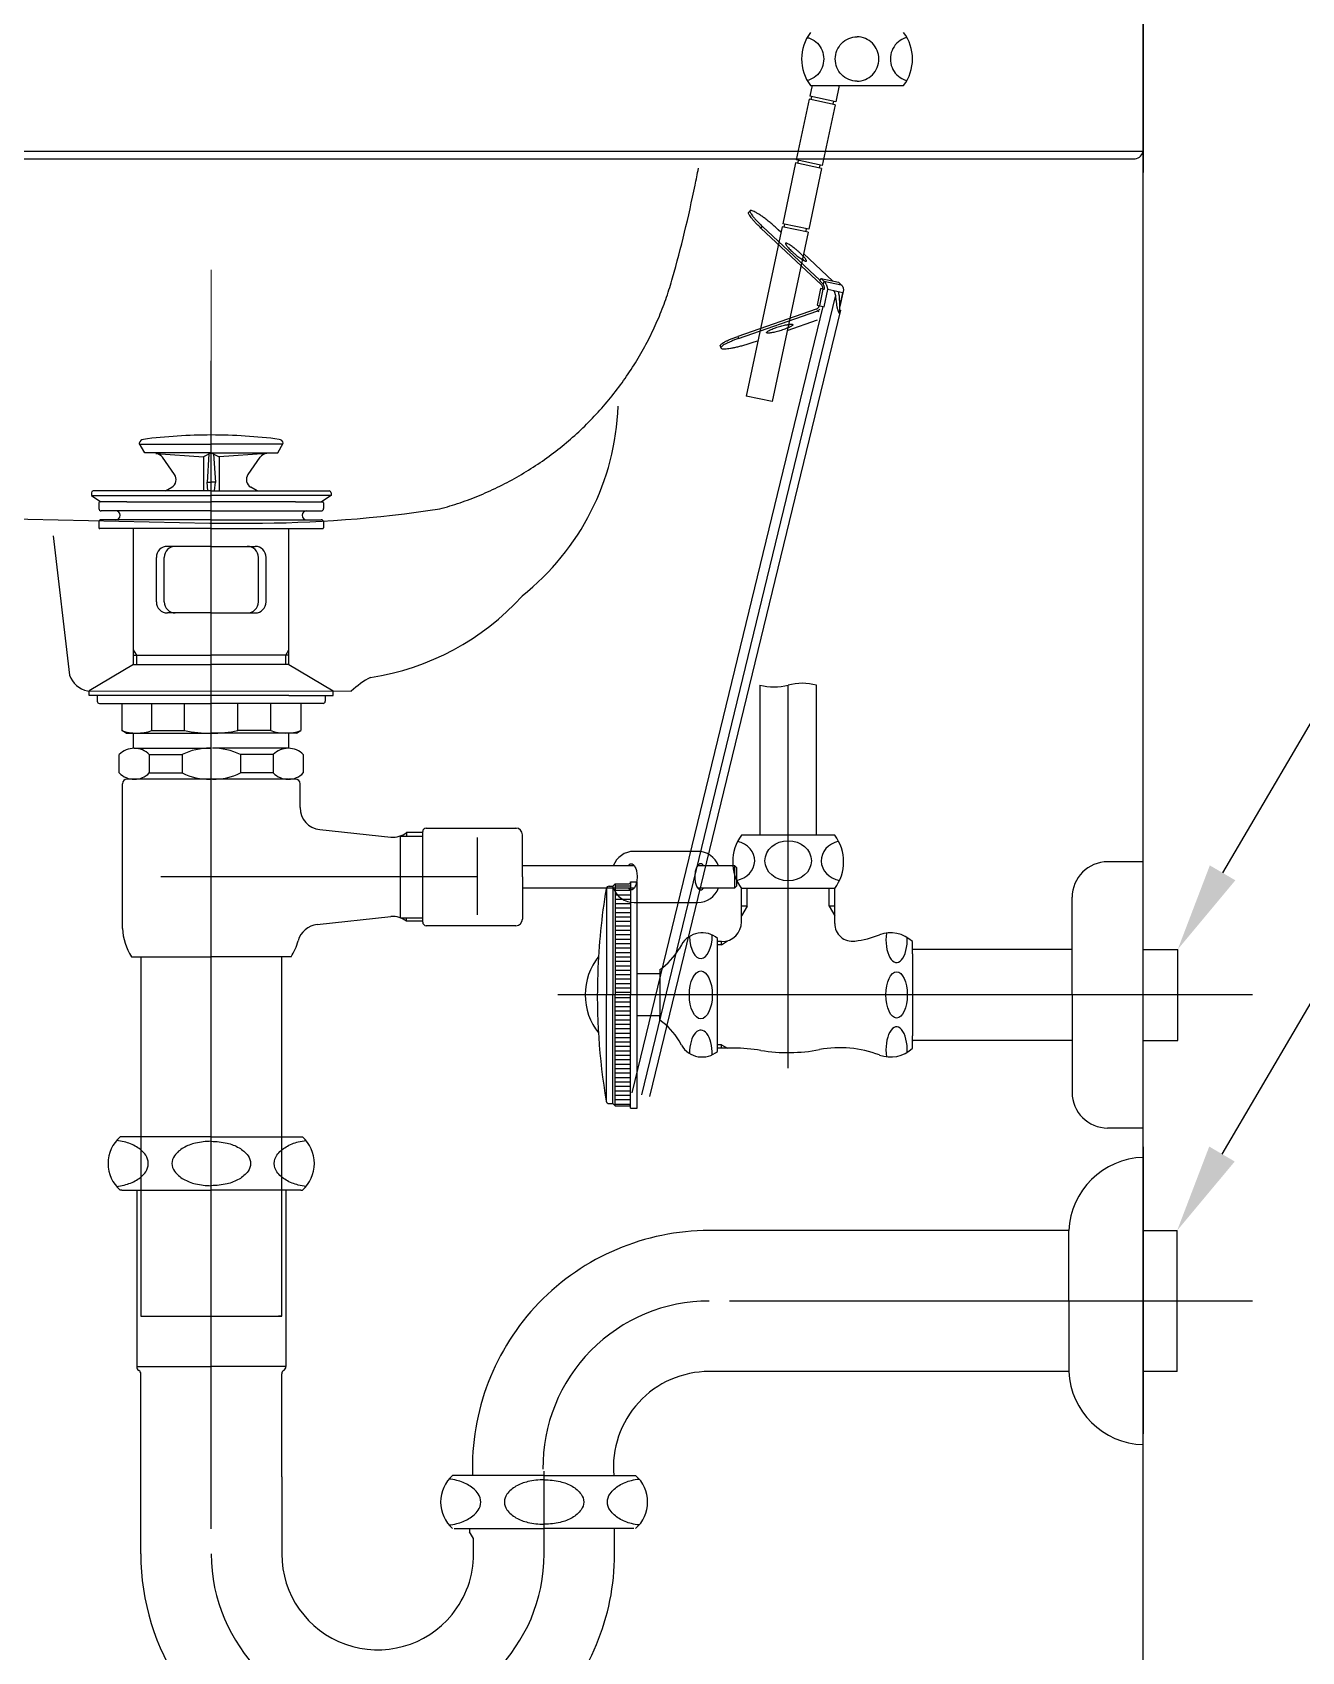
# Model space of a CAD drawing. Header units: millimetres. Extents: x 12282 to 14707, y -519 to 2912.
# Drawn here: x 14015.6 to 14301.7, y 723.6 to 1088.6 of the extents above; entities that cross this region are included whole.
import ezdxf
from ezdxf.lldxf.tags import DXFTag

# ---------------------------------------------------------------- set-up
doc = ezdxf.new("R2010")
doc.units = ezdxf.units.MM
doc.header["$LTSCALE"] = 0.2
for name, color, linetype in [('001', 7, 'Continuous'), ('1', 1, 'Continuous'), ('3', 3, 'Continuous'), ('4', 4, 'Continuous'), ('6', 6, 'Continuous'), ('7', 7, 'Continuous'), ('CENTER', 2, 'CENTER'), ('DEFAULT', 7, 'Continuous'), ('IN', 221, 'HIDDEN'), ('Make2D$visible$lines', 18, 'Continuous'), ('Make2D$visible$tangents', 18, 'Continuous'), ('YA', 7, 'Continuous')]:
    doc.layers.add(name, color=color, linetype=linetype)
for name, color, linetype, lineweight in [('CEN', 1, 'CENTER', 5), ('DIM', 3, 'Continuous', 15), ('LINE', 7, 'Continuous', 25)]:
    doc.layers.add(name, color=color, linetype=linetype, lineweight=lineweight)
tags = doc.linetypes.add('Amconstr', pattern=[9999, 9999, 0]).pattern_tags.tags
tags[6:7] = [DXFTag(74, 4), DXFTag(75, 0), DXFTag(340, '0'), DXFTag(46, 1.0), DXFTag(50, 0.0), DXFTag(44, 0.0), DXFTag(45, 0.0)]
tags[4:5] = [DXFTag(74, 4), DXFTag(75, 0), DXFTag(340, '0'), DXFTag(46, 1.0), DXFTag(50, 0.0), DXFTag(44, 0.0), DXFTag(45, 0.0)]
tags = doc.linetypes.add('CENTER', pattern=[50.8, 31.75, -6.35, 6.35, -6.35]).pattern_tags.tags
tags[10:11] = [DXFTag(74, 4), DXFTag(75, 0), DXFTag(340, '0'), DXFTag(46, 1.0), DXFTag(50, 0.0), DXFTag(44, 0.0), DXFTag(45, 0.0)]
tags[8:9] = [DXFTag(74, 4), DXFTag(75, 0), DXFTag(340, '0'), DXFTag(46, 1.0), DXFTag(50, 0.0), DXFTag(44, 0.0), DXFTag(45, 0.0)]
tags[6:7] = [DXFTag(74, 4), DXFTag(75, 0), DXFTag(340, '0'), DXFTag(46, 1.0), DXFTag(50, 0.0), DXFTag(44, 0.0), DXFTag(45, 0.0)]
tags[4:5] = [DXFTag(74, 4), DXFTag(75, 0), DXFTag(340, '0'), DXFTag(46, 1.0), DXFTag(50, 0.0), DXFTag(44, 0.0), DXFTag(45, 0.0)]
tags = doc.linetypes.add('HIDDEN', pattern=[9.525, 6.35, -3.175]).pattern_tags.tags
tags[6:7] = [DXFTag(74, 4), DXFTag(75, 0), DXFTag(340, '0'), DXFTag(46, 1.0), DXFTag(50, 0.0), DXFTag(44, 0.0), DXFTag(45, 0.0)]
tags[4:5] = [DXFTag(74, 4), DXFTag(75, 0), DXFTag(340, '0'), DXFTag(46, 1.0), DXFTag(50, 0.0), DXFTag(44, 0.0), DXFTag(45, 0.0)]

msp = doc.modelspace()

# ---------------------------------------------------------------- linework, layer by layer
at = {"layer": '001', "color": 7, "elevation": 0.13}
msp.add_lwpolyline([(12766.73, 370.03), (14265.95, 370.03), (14265.95, 1399.64)], dxfattribs=at)
at = {"layer": '1', "color": 0}
for p, q in [((14342.1, 998.64, 0.13), (14283.86, 899.16, 0.13)), ((14330.66, 915.97, 0.13), (14283.71, 835.79, 0.13))]:
    msp.add_line(p, q, dxfattribs=at)
for points in [[(14286.73, 897.48, 0.13), (14280.98, 900.84, 0.13), (14273.75, 881.9, 0.13)], [(14286.59, 834.1, 0.13), (14280.84, 837.47, 0.13), (14273.61, 818.53, 0.13)]]:
    msp.add_solid(points, dxfattribs=at)
at = {"layer": '3', "color": 0}
for p, q in [((14040.95, 993.85, 0.13), (14039.72, 995.98, 0.13)), ((14039.84, 995.78, 0.13), (14055.95, 995.78, 0.13)), ((14055.95, 993.85, 0.13), (14040.95, 993.85, 0.13)), ((14043.47, 993.66, 0.13), (14054.2, 992.96, 0.13)), ((14047.68, 988.97, 0.13), (14044.96, 992.82, 0.13)), ((14055.95, 993.85, 0.13), (14054.2, 992.96, 0.13)), ((14054.2, 992.96, 0.13), (14054.2, 985.25, 0.13)), ((14055.43, 993.58, 0.13), (14055, 987.18, 0.13)), ((14072.07, 995.78, 0.13), (14055.95, 995.78, 0.13)), ((14055.95, 993.85, 0.13), (14057.7, 992.96, 0.13)), ((14055.95, 993.85, 0.13), (14070.95, 993.85, 0.13)), ((14056.47, 993.58, 0.13), (14056.9, 987.18, 0.13)), ((14068.44, 993.66, 0.13), (14057.7, 992.96, 0.13)), ((14057.7, 992.96, 0.13), (14057.7, 985.25, 0.13)), ((14064.23, 988.97, 0.13), (14066.94, 992.82, 0.13)), ((14070.95, 993.85, 0.13), (14072.18, 995.98, 0.13)), ((14045.6, 985.25, 0.13), (14047.04, 986.08, 0.13)), ((14055, 987.2, 0.13), (14055.95, 987.2, 0.13)), ((14055.2, 985.25, 0.13), (14055, 987.2, 0.13)), ((14056.9, 987.2, 0.13), (14055.95, 987.2, 0.13)), ((14056.7, 985.25, 0.13), (14056.9, 987.2, 0.13)), ((14066.31, 985.25, 0.13), (14064.86, 986.08, 0.13)), ((14028.95, 984.85, 0.13), (14028.95, 984.25, 0.13)), ((14028.95, 984.25, 0.13), (14031.09, 982.75, 0.13)), ((14028.95, 984.25, 0.13), (14055.95, 984.25, 0.13)), ((14038.65, 985.25, 0.13), (14029.35, 985.25, 0.13)), ((14030.65, 982.55, 0.13), (14030.65, 981.25, 0.13)), ((14036.95, 982.75, 0.13), (14030.85, 982.75, 0.13)), ((14036.95, 982.75, 0.13), (14055.95, 982.75, 0.13)), ((14055.95, 985.25, 0.13), (14038.65, 985.25, 0.13)), ((14055.95, 985.25, 0.13), (14073.25, 985.25, 0.13)), ((14082.95, 984.25, 0.13), (14055.95, 984.25, 0.13)), ((14074.95, 982.75, 0.13), (14055.95, 982.75, 0.13)), ((14073.25, 985.25, 0.13), (14082.55, 985.25, 0.13)), ((14074.95, 982.75, 0.13), (14081.05, 982.75, 0.13)), ((14082.95, 984.25, 0.13), (14080.81, 982.75, 0.13)), ((14081.25, 982.55, 0.13), (14081.25, 981.25, 0.13)), ((14082.95, 984.85, 0.13), (14082.95, 984.25, 0.13)), ((14030.65, 978.25, 0.13), (14030.65, 976.95, 0.13)), ((14055.95, 980.75, 0.13), (14031.15, 980.75, 0.13)), ((14055.95, 978.75, 0.13), (14031.15, 978.75, 0.13)), ((14055.95, 980.75, 0.13), (14080.75, 980.75, 0.13)), ((14055.95, 978.75, 0.13), (14080.75, 978.75, 0.13)), ((14081.25, 978.25, 0.13), (14081.25, 976.95, 0.13)), ((14055.95, 976.75, 0.13), (14030.85, 976.75, 0.13)), ((14038.45, 946.15, 0.13), (14038.45, 976.75, 0.13)), ((14055.95, 976.75, 0.13), (14081.05, 976.75, 0.13)), ((14073.45, 946.15, 0.13), (14073.45, 976.75, 0.13)), ((14055.95, 972.75, 0.13), (14046.08, 972.75, 0.13)), ((14055.95, 972.75, 0.13), (14065.83, 972.75, 0.13)), ((14043.58, 960.25, 0.13), (14043.58, 970.25, 0.13)), ((14045.35, 960.25, 0.13), (14045.35, 970.25, 0.13)), ((14066.56, 960.25, 0.13), (14066.56, 970.25, 0.13)), ((14068.33, 960.25, 0.13), (14068.33, 970.25, 0.13)), ((14055.95, 957.75, 0.13), (14046.08, 957.75, 0.13)), ((14055.95, 957.75, 0.13), (14065.83, 957.75, 0.13)), ((14039.15, 948.25, 0.13), (14038.45, 949.46, 0.13)), ((14072.75, 948.25, 0.13), (14073.45, 949.46, 0.13)), ((14038.45, 946.15, 0.13), (14028.45, 940.15, 0.13)), ((14038.45, 948.25, 0.13), (14055.95, 948.25, 0.13)), ((14038.45, 946.15, 0.13), (14055.95, 946.15, 0.13)), ((14039.15, 946.15, 0.13), (14039.15, 948.25, 0.13)), ((14073.45, 948.25, 0.13), (14055.95, 948.25, 0.13)), ((14073.45, 946.15, 0.13), (14055.95, 946.15, 0.13)), ((14072.75, 946.15, 0.13), (14072.75, 948.25, 0.13)), ((14073.45, 946.15, 0.13), (14083.45, 940.15, 0.13)), ((14028.45, 939.15, 0.13), (14028.45, 940.15, 0.13)), ((14038.45, 939.15, 0.13), (14028.45, 939.15, 0.13)), ((14030.26, 939.15, 0.13), (14030.26, 937.85, 0.13)), ((14073.45, 939.15, 0.13), (14038.45, 939.15, 0.13)), ((14073.45, 939.15, 0.13), (14083.45, 939.15, 0.13)), ((14081.64, 939.15, 0.13), (14081.64, 937.85, 0.13)), ((14083.45, 939.15, 0.13), (14083.45, 940.15, 0.13)), ((14030.76, 937.35, 0.13), (14035.76, 937.35, 0.13)), ((14035.76, 937.35, 0.13), (14035.76, 931.23, 0.13)), ((14035.76, 937.35, 0.13), (14055.95, 937.35, 0.13)), ((14042.53, 931.23, 0.13), (14042.53, 937.35, 0.13)), ((14049.94, 931.23, 0.13), (14049.94, 937.35, 0.13)), ((14076.14, 937.35, 0.13), (14055.95, 937.35, 0.13)), ((14061.97, 931.23, 0.13), (14061.97, 937.35, 0.13)), ((14069.37, 931.23, 0.13), (14069.37, 937.35, 0.13)), ((14081.14, 937.35, 0.13), (14076.14, 937.35, 0.13)), ((14076.14, 937.35, 0.13), (14076.14, 931.23, 0.13)), ((14036.76, 930.65, 0.13), (14035.76, 931.23, 0.13)), ((14042.53, 931.23, 0.13), (14049.94, 931.23, 0.13)), ((14069.37, 931.23, 0.13), (14061.97, 931.23, 0.13)), ((14075.14, 930.65, 0.13), (14076.14, 931.23, 0.13)), ((14036.76, 930.65, 0.13), (14038.16, 930.65, 0.13)), ((14038.16, 930.65, 0.13), (14055.95, 930.65, 0.13)), ((14038.45, 927.24, 0.13), (14038.45, 930.65, 0.13)), ((14038.6, 927.25, 0.13), (14055.71, 927.25, 0.13)), ((14073.74, 930.65, 0.13), (14055.95, 930.65, 0.13)), ((14073.31, 927.25, 0.13), (14056.2, 927.25, 0.13)), ((14073.45, 927.24, 0.13), (14073.45, 930.65, 0.13)), ((14075.14, 930.65, 0.13), (14073.74, 930.65, 0.13)), ((14035.21, 921.69, 0.13), (14035.21, 925.8, 0.13)), ((14041.98, 925.8, 0.13), (14041.98, 921.69, 0.13)), ((14041.98, 925.8, 0.13), (14049.38, 925.8, 0.13)), ((14049.38, 925.8, 0.13), (14049.38, 921.69, 0.13)), ((14069.92, 925.8, 0.13), (14062.52, 925.8, 0.13)), ((14062.52, 925.8, 0.13), (14062.52, 921.69, 0.13)), ((14069.92, 925.8, 0.13), (14069.92, 921.69, 0.13)), ((14076.7, 921.69, 0.13), (14076.7, 925.8, 0.13)), ((14055.95, 920.25, 0.13), (14036.95, 920.25, 0.13)), ((14041.98, 921.69, 0.13), (14049.38, 921.69, 0.13)), ((14073.31, 920.25, 0.13), (14055.95, 920.25, 0.13)), ((14069.92, 921.69, 0.13), (14062.52, 921.69, 0.13)), ((14072.75, 920.25, 0.13), (14073.31, 920.25, 0.13)), ((14073.31, 920.25, 0.13), (14073.71, 920.25, 0.13)), ((14074.95, 920.25, 0.13), (14073.45, 920.25, 0.13)), ((14035.95, 886.64, 0.13), (14035.95, 919.25, 0.13)), ((14075.95, 913.88, 0.13), (14075.95, 919.25, 0.13)), ((14080.42, 908.91, 0.13), (14096.45, 907.19, 0.13)), ((14104.39, 909.25, 0.13), (14124.7, 909.25, 0.13)), ((14098.48, 907.45, 0.13), (14103.59, 907.45, 0.13)), ((14098.62, 889, 0.13), (14098.62, 907.5, 0.13)), ((14099.95, 908.25, 0.13), (14099.95, 907.45, 0.13)), ((14103.61, 908.25, 0.13), (14099.95, 908.25, 0.13)), ((14103.59, 907.45, 0.13), (14103.59, 908.45, 0.13)), ((14103.59, 888.05, 0.13), (14103.59, 907.45, 0.13)), ((14115.95, 889.71, 0.13), (14115.95, 907.15, 0.13)), ((14126.09, 898.25, 0.13), (14126.08, 907.75, 0.13)), ((14162.29, 904, 0.13), (14151.23, 904, 0.13)), ((14165.58, 904, 0.13), (14162.29, 904, 0.13)), ((14115.95, 898.25, 0.13), (14044.59, 898.25, 0.13)), ((14115.95, 898.25, 0.13), (14047.45, 898.23, 0.13)), ((14145.32, 900.75, 0.13), (14126.09, 900.75, 0.13)), ((14126.09, 898.25, 0.13), (14126.09, 888.75, 0.13)), ((14151.27, 900.75, 0.13), (14145.32, 900.75, 0.13)), ((14173.91, 900.76, 0.13), (14165.54, 900.75, 0.13)), ((14174.41, 900.26, 0.13), (14173.91, 900.76, 0.13)), ((14173.91, 895.76, 0.13), (14173.91, 900.76, 0.13)), ((14174.41, 896.26, 0.13), (14174.41, 900.26, 0.13)), ((14126.09, 895.75, 0.13), (14151.27, 895.75, 0.13)), ((14165.54, 895.75, 0.13), (14173.91, 895.76, 0.13)), ((14173.91, 895.76, 0.13), (14174.41, 896.26, 0.13)), ((14151.23, 892.5, 0.13), (14162.56, 892.5, 0.13)), ((14162.56, 892.5, 0.13), (14165.58, 892.5, 0.13)), ((14079.82, 887.52, 0.13), (14096.45, 889.3, 0.13)), ((14098.62, 889, 0.13), (14103.59, 889, 0.13)), ((14099.95, 888.25, 0.13), (14099.95, 889.05, 0.13)), ((14103.61, 888.25, 0.13), (14099.95, 888.25, 0.13)), ((14124.59, 887.25, 0.13), (14104.39, 887.25, 0.13)), ((14037.95, 880.25, 0.13), (14055.95, 880.25, 0.13)), ((14040.08, 880.25, 0.13), (14040.08, 799.25, 0.13)), ((14073.95, 880.25, 0.13), (14055.95, 880.25, 0.13)), ((14071.83, 799.25, 0.13), (14071.83, 880.25, 0.13)), ((14040.08, 799.25, 0.13), (14071.83, 799.25, 0.13)), ((14071.83, 799.25, 0.13), (14071.13, 799.25, 0.13))]:
    msp.add_line(p, q, dxfattribs=at)
at = {"layer": '3', "color": 0, "elevation": 0.13}
for points in [[(14149.9, 900.75, -0.044238), (14150.15, 901.03, -0.189273), (14150.58, 901.2, -0.189273), (14151.02, 901.03, -0.101059), (14151.51, 900.34, -0.059302), (14151.79, 899.45, -0.045722), (14151.9, 898.25, -0.045722)], [(14151.9, 898.25, -0.045722), (14151.79, 897.05, -0.059302), (14151.51, 896.17, -0.101059), (14151.02, 895.47, -0.189273), (14150.58, 895.3, -0.189273), (14150.15, 895.47, -0.044238), (14149.9, 895.75, -0.059302)], [(14166.91, 900.75, 0.044238), (14166.66, 901.03, 0.189273), (14166.23, 901.2, 0.189273), (14165.79, 901.03, 0.101059), (14165.3, 900.34, 0.059302), (14165.02, 899.45, 0.045722), (14164.91, 898.25, 0.045722)], [(14164.91, 898.25, 0.045722), (14165.02, 897.06, 0.059302), (14165.3, 896.17, 0.101059), (14165.79, 895.47, 0.189273), (14166.23, 895.3, 0.189273), (14166.66, 895.47, 0.044238), (14166.91, 895.75, 0.059302)]]:
    msp.add_lwpolyline(points, format="xyb", dxfattribs=at)
at = {"layer": '3', "color": 0}
for centre, radius, start, end in [((14040.8, 995.78, 0.13), 1.1, 97.3204, 169.4262), ((14055.95, 877.85, 0.13), 120, 90, 97.3204), ((14055.95, 877.85, 0.13), 120, 82.6796, 90), ((14071.1, 995.78, 0.13), 1.1, 10.5738, 82.6796), ((14043.32, 991.67, 0.13), 2, 35.2023, 86.2618), ((14068.58, 991.67, 0.13), 2, 93.7382, 144.7977), ((14046.04, 987.81, 0.13), 2, 300, 35.2023), ((14065.86, 987.81, 0.13), 2, 144.7977, 240), ((14029.35, 984.85, 0.13), 0.4, 90, 180), ((14030.85, 982.55, 0.13), 0.2, 90, 180), ((14081.05, 982.55, 0.13), 0.2, 0, 90), ((14082.55, 984.85, 0.13), 0.4, 0, 90), ((14031.15, 981.25, 0.13), 0.5, 180, 270), ((14031.15, 978.25, 0.13), 0.5, 90, 180), ((14034.45, 979.75, 0.13), 1, 270, 90), ((14077.45, 979.75, 0.13), 1, 90, 270), ((14080.75, 981.25, 0.13), 0.5, 270, 0), ((14080.75, 978.25, 0.13), 0.5, 0, 90), ((14030.85, 976.95, 0.13), 0.2, 180, 270), ((14081.05, 976.95, 0.13), 0.2, 270, 0), ((14046.08, 970.25, 0.13), 2.5, 90, 180), ((14047.85, 970.25, 0.13), 2.5, 90, 180), ((14064.06, 970.25, 0.13), 2.5, 0, 90), ((14065.83, 970.25, 0.13), 2.5, 0, 90), ((14046.08, 960.25, 0.13), 2.5, 180, 270), ((14047.85, 960.25, 0.13), 2.5, 180, 270), ((14064.06, 960.25, 0.13), 2.5, 270, 0), ((14065.83, 960.25, 0.13), 2.5, 270, 0), ((14030.76, 937.85, 0.13), 0.5, 180, 270), ((14081.14, 937.85, 0.13), 0.5, 270, 0), ((14039.15, 940.83, 0.13), 10.18, 250.5679, 289.4321), ((14055.76, 960.1, 0.13), 29.46, 258.5956, 270.3737), ((14056.14, 960.1, 0.13), 29.46, 269.6263, 281.4044), ((14072.76, 940.83, 0.13), 10.18, 250.5679, 289.4321), ((14038.6, 922.54, 0.13), 4.7, 43.9409, 136.0591), ((14055.49, 913.64, 0.13), 13.61, 89.0643, 116.6472), ((14056.42, 913.64, 0.13), 13.61, 63.3528, 90.9357), ((14073.31, 922.54, 0.13), 4.7, 43.9409, 136.0591), ((14038.6, 924.95, 0.13), 4.7, 223.9409, 316.0591), ((14036.95, 919.25, 0.13), 1, 90, 180), ((14055.49, 933.85, 0.13), 13.61, 243.3528, 270.9357), ((14056.42, 933.85, 0.13), 13.61, 269.0643, 296.6472), ((14073.31, 924.95, 0.13), 4.7, 223.9409, 316.0591), ((14074.95, 919.25, 0.13), 1, 0, 90), ((14080.95, 913.88, 0.13), 5, 180, 263.8845), ((14104.39, 908.45, 0.13), 0.8, 90, 180), ((14124.58, 907.75, 0.13), 1.5, 0.0183, 90.0183), ((14096.86, 912.18, 0.13), 5, 265.3322, 308.1927), ((14151.23, 899, 0.13), 5, 90.0092, 159.5218), ((14165.58, 899, 0.13), 5, 20.4965, 90.0092), ((14151.23, 897.5, 0.13), 5, 200.4965, 270.0092), ((14165.58, 897.5, 0.13), 5, 270.0092, 339.5218), ((14080.35, 882.55, 0.13), 5, 96.1155, 165.0405), ((14096.86, 884.32, 0.13), 5, 51.8073, 94.6678), ((14104.39, 888.05, 0.13), 0.8, 180, 270), ((14124.59, 888.75, 0.13), 1.5, 270, 0), ((14048.94, 887.19, 0.13), 13, 182.42, 212.3), ((14062.96, 887.19, 0.13), 13, 327.7, 345.0405)]:
    msp.add_arc(centre, radius, start, end, dxfattribs=at)
at = {"layer": '4', "color": 0}
for p, q in [((14039.7, 839.65, 0.13), (14035.41, 839.65, 0.13)), ((14039.7, 839.65, 0.13), (14035.41, 839.65, 0.13)), ((14055.95, 839.65, 0.13), (14039.7, 839.65, 0.13)), ((14055.95, 839.65, 0.13), (14039.7, 839.65, 0.13)), ((14055.95, 839.65, 0.13), (14072.2, 839.65, 0.13)), ((14055.95, 839.65, 0.13), (14072.2, 839.65, 0.13)), ((14072.2, 839.65, 0.13), (14076.49, 839.65, 0.13)), ((14072.2, 839.65, 0.13), (14076.49, 839.65, 0.13)), ((14035.8, 827.65, 0.13), (14035.41, 827.65, 0.13)), ((14035.8, 827.65, 0.13), (14055.95, 827.65, 0.13)), ((14039.15, 827.65, 0.13), (14039.15, 787.87, 0.13)), ((14076.1, 827.65, 0.13), (14055.95, 827.65, 0.13)), ((14072.75, 827.65, 0.13), (14072.75, 787.87, 0.13)), ((14076.1, 827.65, 0.13), (14076.49, 827.65, 0.13)), ((14249.2, 818.53, 0.13), (14168.18, 818.53, 0.13)), ((14290.61, 802.65, 0.13), (14172.7, 802.65, 0.13)), ((14039.15, 787.87, 0.13), (14055.95, 787.87, 0.13)), ((14040.08, 745.65, 0.13), (14040.08, 786.23, 0.13)), ((14072.75, 787.87, 0.13), (14055.95, 787.87, 0.13)), ((14071.83, 763.05, 0.13), (14071.83, 786.23, 0.13)), ((14249.2, 786.78, 0.13), (14168.18, 786.78, 0.13)), ((14071.83, 763.05, 0.13), (14071.83, 745.65, 0.13)), ((14114.62, 763.35, 0.13), (14110.33, 763.35, 0.13)), ((14130.87, 763.35, 0.13), (14114.62, 763.35, 0.13)), ((14130.87, 763.35, 0.13), (14130.95, 763.35, 0.13)), ((14130.95, 745.65, 0.13), (14130.95, 764.31, 0.13)), ((14131.03, 763.35, 0.13), (14130.95, 763.35, 0.13)), ((14131.03, 763.35, 0.13), (14147.28, 763.35, 0.13)), ((14147.28, 763.35, 0.13), (14151.57, 763.35, 0.13)), ((14110.72, 751.35, 0.13), (14130.87, 751.35, 0.13)), ((14114.15, 751.35, 0.13), (14114.15, 750.65, 0.13)), ((14115.08, 745.65, 0.13), (14115.08, 749.1, 0.13)), ((14151.18, 751.35, 0.13), (14131.03, 751.35, 0.13)), ((14146.83, 745.65, 0.13), (14146.83, 751.35, 0.13))]:
    msp.add_line(p, q, dxfattribs=at)
at = {"layer": '4', "color": 0, "elevation": 0.13}
for points in [[(14041.76, 833.65, 0.155217), (14041.17, 835.51, 0.106747), (14039.1, 837.4, 0.073043), (14036.33, 838.52, 0.028511), (14034.61, 838.83, 0.059523)], [(14055.95, 838.65, 0.057537), (14052.39, 838.24, 0.071219), (14049.69, 837.19, 0.106373), (14047.67, 835.39, 0.159483)], [(14055.95, 838.65, 0.057537), (14052.39, 838.24, 0.071219), (14049.69, 837.19, 0.106373), (14047.67, 835.39, 0.159483)], [(14055.95, 838.65, -0.057537), (14059.51, 838.24, -0.071219), (14062.21, 837.19, -0.106373), (14064.23, 835.39, -0.159483)], [(14055.95, 838.65, -0.057537), (14059.51, 838.24, -0.071219), (14062.21, 837.19, -0.106373), (14064.23, 835.39, -0.159483)], [(14070.15, 833.65, -0.155217), (14070.74, 835.51, -0.106747), (14072.8, 837.4, -0.073043), (14075.57, 838.52, -0.028511), (14077.3, 838.83, -0.059523)], [(14034.61, 828.47, 0.028511), (14036.33, 828.79, 0.073043), (14039.1, 829.9, 0.106747), (14041.17, 831.79, 0.155217), (14041.76, 833.65, 0.155217)], [(14047.67, 835.39, 0.32729), (14047.67, 831.91, 0.106373), (14049.69, 830.12, 0.071219), (14052.39, 829.06, 0.057537), (14055.95, 828.65, 0.057537)], [(14064.23, 835.39, -0.32729), (14064.23, 831.91, -0.106373), (14062.21, 830.12, -0.071219), (14059.51, 829.06, -0.057537), (14055.95, 828.65, -0.057537)], [(14077.3, 828.47, -0.028511), (14075.57, 828.79, -0.073043), (14072.8, 829.9, -0.106747), (14070.74, 831.79, -0.155217), (14070.15, 833.65, -0.155217)], [(14116.68, 757.35, 0.155217), (14116.09, 759.21, 0.106747), (14114.03, 761.1, 0.073043), (14111.26, 762.22, 0.028511), (14109.53, 762.53, 0.059523)], [(14130.95, 762.35, 0.05879), (14127.32, 761.94, 0.071219), (14124.62, 760.89, 0.106373), (14122.59, 759.09, 0.159483)], [(14130.95, 762.35, -0.05879), (14134.59, 761.94, -0.071219), (14137.29, 760.89, -0.106373), (14139.31, 759.09, -0.159483)], [(14145.22, 757.35, -0.155217), (14145.82, 759.21, -0.106747), (14147.88, 761.1, -0.073043), (14150.65, 762.22, -0.028511), (14152.38, 762.53, -0.059523)], [(14109.53, 752.17, 0.028511), (14111.26, 752.49, 0.073043), (14114.03, 753.6, 0.106747), (14116.09, 755.49, 0.155217), (14116.68, 757.35, 0.155217)], [(14122.59, 759.09, 0.32729), (14122.59, 755.61, 0.106373), (14124.62, 753.82, 0.071219), (14127.32, 752.76, 0.057537), (14130.87, 752.35, 0.057537)], [(14139.31, 759.09, -0.32729), (14139.31, 755.61, -0.106373), (14137.29, 753.82, -0.071219), (14134.59, 752.76, -0.057537), (14131.03, 752.35, -0.057537)], [(14152.38, 752.17, -0.028511), (14150.65, 752.49, -0.073043), (14147.88, 753.6, -0.106747), (14145.82, 755.49, -0.155217), (14145.22, 757.35, -0.155217)]]:
    msp.add_lwpolyline(points, format="xyb", dxfattribs=at)
at = {"layer": '4', "color": 0}
for centre, radius, start, end in [((14040.7, 833.65, 0.13), 8, 131.4096, 228.5904), ((14071.2, 833.65, 0.13), 8, 311.4096, 48.5904), ((14168.18, 765.15, 0.13), 53.38, 90, 181.9326), ((14168.18, 765.15, 0.13), 37.5, 90, 180.654), ((14040.15, 787.87, 0.13), 1, 180, 238.7026), ((14039.15, 786.23, 0.13), 0.925, 0, 58.7026), ((14072.75, 786.23, 0.13), 0.925, 121.2974, 180), ((14071.75, 787.87, 0.13), 1, 301.2974, 0), ((14168.18, 765.15, 0.13), 21.62, 90, 184.7747), ((14115.62, 757.35, 0.13), 8, 131.4096, 228.5904), ((14146.28, 757.35, 0.13), 8, 311.4096, 48.5904), ((14098.11, 740.05, 0.13), 19.22, 28.0637, 33.4561), ((14093.45, 745.65, 0.13), 53.38, 180, 314.9403), ((14093.45, 745.65, 0.13), 37.5, 180, 0), ((14093.45, 745.65, 0.13), 21.62, 180, 320.796), ((14093.45, 745.65, 0.13), 21.62, 320.796, 0), ((14093.45, 745.65, 0.13), 53.38, 314.9403, 0)]:
    msp.add_arc(centre, radius, start, end, dxfattribs=at)
at = {"layer": '6', "color": 0}
for p, q in [((14179.6, 941.45, 0.13), (14179.6, 907.65, 0.13)), ((14185.95, 855.16, 0.13), (14185.95, 941.45, 0.13)), ((14192.3, 941.45, 0.13), (14192.3, 907.65, 0.13)), ((14192.3, 907.65, 0.13), (14175.45, 907.65, 0.13)), ((14196.45, 907.65, 0.13), (14192.3, 907.65, 0.13)), ((14145.04, 895.65, 0.13), (14145.04, 871.65, 0.13)), ((14145.63, 896.15, 0.13), (14146.45, 896.15, 0.13)), ((14146.45, 896.15, 0.13), (14146.95, 896.65, 0.13)), ((14146.45, 896.15, 0.13), (14146.45, 871.65, 0.13)), ((14146.95, 896.65, 0.13), (14146.95, 871.65, 0.13)), ((14146.95, 896.65, 0.13), (14150.15, 896.65, 0.13)), ((14146.95, 896.24, 0.13), (14150.45, 896.24, 0.13)), ((14146.95, 895.24, 0.13), (14150.45, 895.24, 0.13)), ((14146.95, 894.24, 0.13), (14150.45, 894.24, 0.13)), ((14150.45, 896.95, 0.13), (14150.45, 897.15, 0.13)), ((14150.45, 897.15, 0.13), (14151.95, 897.15, 0.13)), ((14150.45, 896.95, 0.13), (14150.45, 871.65, 0.13)), ((14151.95, 896.15, 0.13), (14151.95, 897.15, 0.13)), ((14151.95, 871.65, 0.13), (14151.95, 896.15, 0.13)), ((14196.45, 895.65, 0.13), (14175.45, 895.65, 0.13)), ((14175.45, 888.15, 0.13), (14175.45, 895.65, 0.13)), ((14176.7, 891.65, 0.13), (14176.7, 895.65, 0.13)), ((14195.2, 891.65, 0.13), (14195.2, 895.65, 0.13)), ((14196.45, 887.74, 0.13), (14196.45, 895.65, 0.13)), ((14146.95, 893.24, 0.13), (14150.45, 893.24, 0.13)), ((14146.95, 892.24, 0.13), (14150.45, 892.24, 0.13)), ((14146.95, 891.24, 0.13), (14150.45, 891.24, 0.13)), ((14176.7, 891.65, 0.13), (14175.45, 889.49, 0.13)), ((14176.7, 891.65, 0.13), (14175.45, 891.65, 0.13)), ((14195.2, 891.65, 0.13), (14196.45, 889.49, 0.13)), ((14196.45, 891.65, 0.13), (14195.2, 891.65, 0.13)), ((14146.95, 890.24, 0.13), (14150.45, 890.24, 0.13)), ((14146.95, 889.24, 0.13), (14150.45, 889.24, 0.13)), ((14146.95, 888.24, 0.13), (14150.45, 888.24, 0.13)), ((14146.95, 887.24, 0.13), (14150.45, 887.24, 0.13)), ((14146.95, 886.24, 0.13), (14150.45, 886.24, 0.13)), ((14146.95, 885.24, 0.13), (14150.45, 885.24, 0.13)), ((14146.95, 884.24, 0.13), (14150.45, 884.24, 0.13)), ((14146.95, 883.24, 0.13), (14150.45, 883.24, 0.13)), ((14170.04, 883.65, 0.13), (14170.04, 884.37, 0.13)), ((14170.04, 859.65, 0.13), (14170.04, 883.65, 0.13)), ((14170.95, 883.65, 0.13), (14170.04, 883.65, 0.13)), ((14170.95, 882.9, 0.13), (14172.25, 883.84, 0.13)), ((14170.95, 882.9, 0.13), (14170.95, 883.65, 0.13)), ((14213.95, 880.9, 0.13), (14213.95, 883.65, 0.13)), ((14146.95, 882.24, 0.13), (14150.45, 882.24, 0.13)), ((14146.95, 881.24, 0.13), (14150.45, 881.24, 0.13)), ((14146.95, 880.24, 0.13), (14150.45, 880.24, 0.13)), ((14161.92, 882.97, 0.13), (14161.37, 882.02, 0.13)), ((14170.95, 882.9, 0.13), (14170.04, 882.9, 0.13)), ((14249.95, 881.9, 0.13), (14213.95, 881.9, 0.13)), ((14213.95, 880.9, 0.13), (14213.95, 862.4, 0.13)), ((14146.95, 879.24, 0.13), (14150.45, 879.24, 0.13)), ((14146.95, 878.24, 0.13), (14150.45, 878.24, 0.13)), ((14146.95, 877.24, 0.13), (14150.45, 877.24, 0.13)), ((14146.95, 876.24, 0.13), (14150.45, 876.24, 0.13)), ((14157.04, 876.4, 0.13), (14151.95, 876.4, 0.13)), ((14157.04, 877.38, 0.13), (14157.04, 876.4, 0.13)), ((14157.04, 876.4, 0.13), (14157.04, 866.9, 0.13)), ((14146.95, 875.24, 0.13), (14150.45, 875.24, 0.13)), ((14146.95, 874.24, 0.13), (14150.45, 874.24, 0.13)), ((14146.95, 873.24, 0.13), (14150.45, 873.24, 0.13)), ((14290.61, 871.65, 0.13), (14134.07, 871.65, 0.13)), ((14145.04, 847.65, 0.13), (14145.04, 871.65, 0.13)), ((14146.45, 847.15, 0.13), (14146.45, 871.65, 0.13)), ((14146.95, 872.24, 0.13), (14150.45, 872.24, 0.13)), ((14146.95, 846.65, 0.13), (14146.95, 871.65, 0.13)), ((14146.95, 871.06, 0.13), (14150.45, 871.06, 0.13)), ((14146.95, 870.06, 0.13), (14150.45, 870.06, 0.13)), ((14146.95, 869.06, 0.13), (14150.45, 869.06, 0.13)), ((14150.45, 846.35, 0.13), (14150.45, 871.65, 0.13)), ((14151.95, 846.15, 0.13), (14151.95, 871.65, 0.13)), ((14146.95, 868.06, 0.13), (14150.45, 868.06, 0.13)), ((14146.95, 867.06, 0.13), (14150.45, 867.06, 0.13)), ((14146.95, 866.06, 0.13), (14150.45, 866.06, 0.13)), ((14146.95, 865.06, 0.13), (14150.45, 865.06, 0.13)), ((14157.04, 866.9, 0.13), (14151.95, 866.9, 0.13)), ((14157.04, 865.92, 0.13), (14157.04, 866.9, 0.13)), ((14146.95, 864.06, 0.13), (14150.45, 864.06, 0.13)), ((14146.95, 863.06, 0.13), (14150.45, 863.06, 0.13)), ((14146.95, 862.06, 0.13), (14150.45, 862.06, 0.13)), ((14213.95, 859.65, 0.13), (14213.95, 862.4, 0.13)), ((14249.95, 861.4, 0.13), (14213.95, 861.4, 0.13)), ((14213.95, 861.4, 0.13), (14213.95, 861.22, 0.13)), ((14146.95, 861.06, 0.13), (14150.45, 861.06, 0.13)), ((14146.95, 860.06, 0.13), (14150.45, 860.06, 0.13)), ((14146.95, 859.06, 0.13), (14150.45, 859.06, 0.13)), ((14146.95, 858.06, 0.13), (14150.45, 858.06, 0.13)), ((14161.92, 860.33, 0.13), (14161.37, 861.29, 0.13)), ((14170.95, 860.4, 0.13), (14170.04, 860.4, 0.13)), ((14173.66, 859.65, 0.13), (14170.04, 859.65, 0.13)), ((14170.04, 858.93, 0.13), (14170.04, 859.65, 0.13)), ((14170.95, 860.4, 0.13), (14172.25, 859.65, 0.13)), ((14170.95, 859.65, 0.13), (14170.95, 860.4, 0.13)), ((14213.95, 859.65, 0.13), (14213.95, 861.22, 0.13)), ((14146.95, 857.06, 0.13), (14150.45, 857.06, 0.13)), ((14146.95, 856.06, 0.13), (14150.45, 856.06, 0.13)), ((14146.95, 855.06, 0.13), (14150.45, 855.06, 0.13)), ((14146.95, 854.06, 0.13), (14150.45, 854.06, 0.13)), ((14146.95, 853.06, 0.13), (14150.45, 853.06, 0.13)), ((14146.95, 852.06, 0.13), (14150.45, 852.06, 0.13)), ((14146.95, 851.06, 0.13), (14150.45, 851.06, 0.13)), ((14145.63, 847.15, 0.13), (14146.45, 847.15, 0.13)), ((14146.45, 847.15, 0.13), (14146.95, 846.65, 0.13)), ((14146.95, 850.06, 0.13), (14150.45, 850.06, 0.13)), ((14146.95, 849.06, 0.13), (14150.45, 849.06, 0.13)), ((14146.95, 848.06, 0.13), (14150.45, 848.06, 0.13)), ((14146.95, 847.06, 0.13), (14150.45, 847.06, 0.13)), ((14146.95, 846.65, 0.13), (14150.15, 846.65, 0.13)), ((14150.45, 846.15, 0.13), (14150.45, 846.35, 0.13)), ((14150.45, 846.15, 0.13), (14151.95, 846.15, 0.13))]:
    msp.add_line(p, q, dxfattribs=at)
for centre, radius, start, end in [((14183.45, 901.65, 0.13), 10, 143.1301, 216.8699), ((14188.45, 901.65, 0.13), 10, 323.1301, 36.8699), ((14287.95, 871.65, 0.13), 145, 170.5066, 178.0569), ((14145.63, 895.45, 0.13), 0.7, 90, 170.5066), ((14150.15, 896.95, 0.13), 0.3, 270, 0), ((14170.95, 888.15, 0.13), 4.5, 270, 0), ((14200.45, 887.74, 0.13), 4, 180, 277.7117), ((14166.56, 880.29, 0.13), 5.36, 49.5694, 150), ((14197.66, 908.38, 0.13), 24.83, 277.7117, 290.9661), ((14209.05, 878.66, 0.13), 7, 45.4871, 110.9661), ((14154.21, 871.61, 0.13), 14, 141.7859, 179.7527), ((14149.25, 889.02, 0.13), 14, 303.8098, 330), ((14287.95, 871.65, 0.13), 145, 178.0569, 189.4934), ((14154.21, 871.73, 0.13), 14, 180.2473, 218.2141), ((14149.25, 854.29, 0.13), 14, 30, 56.1902), ((14166.56, 863.01, 0.13), 5.36, 210, 310.4306), ((14173.66, 821.65, 0.13), 38, 80.6952, 90), ((14185.95, 896.65, 0.13), 38, 260.6952, 280.7373), ((14197.66, 834.92, 0.13), 24.83, 69.0339, 100.7373), ((14209.05, 864.64, 0.13), 7, 249.0339, 314.5), ((14145.63, 847.85, 0.13), 0.7, 189.4934, 270), ((14150.15, 846.35, 0.13), 0.3, 0, 90)]:
    msp.add_arc(centre, radius, start, end, dxfattribs=at)
for centre, major_axis, ratio, start_param, end_param in [((14173.18, 901.88, 0.13), (-5.23, 0), 0.866391, 1.800504, 4.443058), ((14198.63, 901.88, 0.13), (-5.23, 0), 0.866391, -1.317473, 1.357378), ((14166.27, 885.24, 0.13), (0, 5.4), 0.478204, 1.649187, 4.692658), ((14210.39, 884.16, 0.13), (0, 5.22), 0.46009, 1.292018, 4.793095), ((14166.27, 858.33, 0.13), (0, 5.4), 0.478204, 4.6817, 7.825213), ((14210.39, 859.24, 0.13), (0, 5.22), 0.46009, 4.613779, 8.15122)]:
    msp.add_ellipse(centre, major_axis=major_axis, ratio=ratio, start_param=start_param, end_param=end_param, dxfattribs=at)
for centre, major_axis, ratio in [((14185.95, 901.88, 0.13), (5.23, 0), 0.866391), ((14166.27, 871.65, 0.13), (0, -5.4), 0.478204), ((14210.39, 871.65, 0.13), (0, -5.22), 0.46009)]:
    msp.add_ellipse(centre, major_axis=major_axis, ratio=ratio, dxfattribs=at)
at = {"layer": '7'}
for p, q in [((14191.36, 1076.73, 0.13), (14190.83, 1074.22, 0.13)), ((14190.68, 1073.54, 0.13), (14187.77, 1059.85, 0.13)), ((14196.55, 1072.29, 0.13), (14190.68, 1073.54, 0.13)), ((14196.7, 1072.98, 0.13), (14190.83, 1074.22, 0.13)), ((14190.98, 1076.6, 0.13), (14211.98, 1076.6, 0.13)), ((14191.17, 1073.44, 0.13), (14191.32, 1074.12, 0.13)), ((14196.06, 1072.4, 0.13), (14196.21, 1073.08, 0.13)), ((14197.47, 1076.6, 0.13), (14196.7, 1072.98, 0.13)), ((14196.55, 1072.29, 0.13), (14193.64, 1058.6, 0.13)), ((14187.63, 1059.16, 0.13), (14184.72, 1045.47, 0.13)), ((14193.49, 1057.91, 0.13), (14187.63, 1059.16, 0.13)), ((14193.64, 1058.6, 0.13), (14187.77, 1059.85, 0.13)), ((14188.12, 1059.06, 0.13), (14188.26, 1059.74, 0.13)), ((14193.01, 1058.02, 0.13), (14193.15, 1058.7, 0.13)), ((14193.49, 1057.91, 0.13), (14190.58, 1044.22, 0.13))]:
    msp.add_line(p, q, dxfattribs=at)
at = {"layer": '7', "color": 0}
for p, q in [((14177.38, 1048.41, 0.13), (14177.06, 1048.04, 0.13)), ((14184.57, 1044.78, 0.13), (14176.46, 1006.63, 0.13)), ((14180.14, 1044.87, 0.13), (14179.82, 1044.5, 0.13)), ((14179.82, 1044.5, 0.13), (14193.46, 1031.68, 0.13)), ((14193.06, 1032.73, 0.13), (14180.14, 1044.87, 0.13)), ((14184.31, 1043.55, 0.13), (14183.71, 1044.11, 0.13)), ((14190.44, 1043.53, 0.13), (14184.57, 1044.78, 0.13)), ((14190.58, 1044.22, 0.13), (14184.72, 1045.47, 0.13)), ((14185.06, 1044.68, 0.13), (14185.2, 1045.36, 0.13)), ((14189.95, 1043.64, 0.13), (14190.1, 1044.32, 0.13)), ((14190.44, 1043.53, 0.13), (14182.33, 1005.39, 0.13)), ((14196.01, 1032.55, 0.13), (14189.42, 1038.74, 0.13)), ((14193.38, 1033.11, 0.13), (14192.99, 1032.66, 0.13)), ((14193.99, 1032.54, 0.13), (14193.38, 1033.11, 0.13)), ((14193.38, 1033.11, 0.13), (14197.31, 1032.28, 0.13)), ((14193.26, 1030.84, 0.13), (14192.46, 1027.08, 0.13)), ((14192.99, 1032.66, 0.13), (14193.6, 1032.09, 0.13)), ((14193.8, 1030.72, 0.13), (14193, 1026.96, 0.13)), ((14194.05, 1030.67, 0.13), (14193.26, 1030.84, 0.13)), ((14194.03, 1032.5, 0.13), (14193.87, 1031.75, 0.13)), ((14193.99, 1032.54, 0.13), (14197.91, 1031.71, 0.13)), ((14194.09, 1026.73, 0.13), (14194.92, 1030.64, 0.13)), ((14198.28, 1029.93, 0.13), (14194.88, 1030.65, 0.13)), ((14197.91, 1031.71, 0.13), (14197.31, 1032.28, 0.13)), ((14198.25, 1029.93, 0.13), (14197.59, 1026.83, 0.13)), ((14197.6, 1026.64, 0.13), (14198.3, 1029.92, 0.13)), ((14193.79, 1026.79, 0.13), (14150.73, 849.57, 0.13)), ((14153.01, 849.11, 0.13), (14196.64, 1029.03, 0.13)), ((14197.72, 1025.96, 0.13), (14154.67, 848.78, 0.13)), ((14192.3, 1026.22, 0.13), (14174.62, 1020.06, 0.13)), ((14174.76, 1019.59, 0.13), (14192.44, 1025.75, 0.13)), ((14192.96, 1025.64, 0.13), (14192.44, 1025.75, 0.13)), ((14192.46, 1027.08, 0.13), (14194.09, 1026.73, 0.13)), ((14197.62, 1025.98, 0.13), (14197.72, 1025.96, 0.13)), ((14185.74, 1021.41, 0.13), (14192.57, 1023.79, 0.13)), ((14174.62, 1020.06, 0.13), (14174.76, 1019.59, 0.13)), ((14178.33, 1018.83, 0.13), (14179.11, 1019.1, 0.13)), ((14170.66, 1017.95, 0.13), (14170.81, 1017.48, 0.13)), ((14182.33, 1005.39, 0.13), (14176.46, 1006.63, 0.13))]:
    msp.add_line(p, q, dxfattribs=at)
at = {"layer": '7', "elevation": 0.13}
for points in [[(14190.24, 1087.45, -0.038645), (14190.94, 1087.22, -0.099233), (14192.54, 1086.13, -0.097724), (14193.6, 1084.52, -0.096683), (14193.97, 1082.6, -0.096683), (14193.6, 1080.68, -0.097724), (14192.54, 1079.06, -0.099233), (14190.94, 1077.98, -0.038645), (14190.24, 1077.74, -0.100326)], [(14201.48, 1077.6, -0.100326), (14199.61, 1077.98, -0.099233), (14198.02, 1079.06, -0.097724), (14196.96, 1080.68, -0.096683), (14196.58, 1082.6, -0.096683), (14196.96, 1084.52, -0.097724), (14198.02, 1086.13, -0.099233), (14199.61, 1087.22, -0.100326), (14201.48, 1087.6)], [(14201.48, 1077.6, 0.100326), (14203.35, 1077.98, 0.099233), (14204.94, 1079.06, 0.097724), (14206.01, 1080.68, 0.096683), (14206.38, 1082.6, 0.096683), (14206.01, 1084.52, 0.097724), (14204.94, 1086.13, 0.099233), (14203.35, 1087.22, 0.100326), (14201.48, 1087.6)], [(14212.72, 1087.45, 0.038645), (14212.02, 1087.22, 0.099233), (14210.43, 1086.13, 0.097724), (14209.36, 1084.52, 0.096683), (14208.99, 1082.6, 0.096683), (14209.36, 1080.68, 0.097724), (14210.43, 1079.06, 0.099233), (14212.02, 1077.98, 0.038645), (14212.72, 1077.74, 0.100326)]]:
    msp.add_lwpolyline(points, format="xyb", dxfattribs=at)
at = {"layer": '7'}
for centre, start, end in [((14198.98, 1082.6, 0.13), 143.1301, 216.8699), ((14198.98, 1082.6, 0.13), 143.1301, 216.8699), ((14203.98, 1082.6, 0.13), 323.1301, 36.8699)]:
    msp.add_arc(centre, 10, start, end, dxfattribs=at)
at = {"layer": '7', "color": 0}
for points in [[(14179.82, 1044.5, 0.13), (14179.15, 1045.15, 0.13), (14178.54, 1045.76, 0.13), (14178.02, 1046.34, 0.13), (14177.6, 1046.85, 0.13), (14177.29, 1047.29, 0.13), (14177.09, 1047.64, 0.13), (14177.02, 1047.9, 0.13), (14177.06, 1048.04, 0.13)], [(14177.38, 1048.41, 0.13), (14177.34, 1048.27, 0.13), (14177.42, 1048.02, 0.13), (14177.61, 1047.67, 0.13), (14177.92, 1047.23, 0.13), (14178.35, 1046.71, 0.13), (14178.87, 1046.14, 0.13), (14179.47, 1045.52, 0.13), (14180.14, 1044.87, 0.13)], [(14183.71, 1044.11, 0.13), (14182.99, 1044.77, 0.13), (14182.24, 1045.42, 0.13), (14181.48, 1046.05, 0.13), (14180.74, 1046.63, 0.13), (14180.03, 1047.15, 0.13), (14179.37, 1047.6, 0.13), (14178.78, 1047.97, 0.13), (14178.27, 1048.24, 0.13), (14177.87, 1048.41, 0.13), (14177.57, 1048.47, 0.13), (14177.4, 1048.43, 0.13), (14177.38, 1048.41, 0.13)], [(14185.37, 1041.08, 0.13), (14185.34, 1041.02, 0.13), (14185.38, 1040.87, 0.13), (14185.42, 1040.8, 0.13)], [(14185.53, 1041.1, 0.13), (14185.39, 1041.1, 0.13), (14185.37, 1041.08, 0.13)], [(14185.42, 1040.8, 0.13), (14185.52, 1040.64, 0.13), (14185.73, 1040.36, 0.13), (14186.02, 1040.02, 0.13), (14186.38, 1039.65, 0.13), (14186.79, 1039.25, 0.13), (14187.23, 1038.85, 0.13), (14187.69, 1038.45, 0.13), (14188.15, 1038.08, 0.13), (14188.6, 1037.75, 0.13), (14189.01, 1037.46, 0.13), (14189.37, 1037.24, 0.13), (14189.67, 1037.09, 0.13), (14189.89, 1037.01, 0.13)], [(14189.3, 1038.19, 0.13), (14189.04, 1038.46, 0.13), (14188.63, 1038.86, 0.13), (14188.19, 1039.26, 0.13), (14187.73, 1039.66, 0.13), (14187.26, 1040.03, 0.13), (14186.82, 1040.37, 0.13), (14186.41, 1040.65, 0.13), (14186.05, 1040.87, 0.13), (14185.75, 1041.03, 0.13), (14185.53, 1041.1, 0.13)], [(14189.55, 1037.15, 0.13), (14189.36, 1037.38, 0.13), (14189.18, 1037.6, 0.13)], [(14190.05, 1037.03, 0.13), (14190.08, 1037.09, 0.13), (14190.03, 1037.24, 0.13), (14189.9, 1037.47, 0.13), (14189.69, 1037.75, 0.13), (14189.4, 1038.09, 0.13), (14189.3, 1038.19, 0.13)], [(14189.89, 1037.01, 0.13), (14190.03, 1037.01, 0.13), (14190.05, 1037.03, 0.13)], [(14193.75, 1030.8, 0.13), (14193.77, 1030.94, 0.13), (14193.75, 1031.15, 0.13), (14193.69, 1031.35, 0.13), (14193.59, 1031.53, 0.13), (14193.46, 1031.68, 0.13)], [(14193.6, 1032.09, 0.13), (14193.7, 1031.99, 0.13), (14193.79, 1031.87, 0.13), (14193.87, 1031.75, 0.13)], [(14193.74, 1030.73, 0.13), (14193.75, 1030.8, 0.13)], [(14193.87, 1031.75, 0.13), (14193.98, 1031.51, 0.13), (14194.06, 1031.24, 0.13), (14194.09, 1030.95, 0.13), (14194.05, 1030.67, 0.13)], [(14194.03, 1032.5, 0.13), (14194.01, 1032.52, 0.13), (14193.99, 1032.54, 0.13)], [(14194.88, 1030.65, 0.13), (14194.86, 1030.86, 0.13), (14194.82, 1031.07, 0.13), (14194.76, 1031.28, 0.13), (14194.69, 1031.49, 0.13), (14194.59, 1031.71, 0.13), (14194.48, 1031.92, 0.13), (14194.35, 1032.12, 0.13), (14194.19, 1032.32, 0.13), (14194.03, 1032.5, 0.13)], [(14196.21, 1030.37, 0.13), (14196.3, 1030.23, 0.13), (14196.37, 1030.09, 0.13), (14196.42, 1029.96, 0.13), (14196.45, 1029.83, 0.13), (14196.49, 1029.7, 0.13), (14196.53, 1029.57, 0.13), (14196.58, 1029.44, 0.13), (14196.61, 1029.31, 0.13), (14196.63, 1029.17, 0.13), (14196.64, 1029.03, 0.13)], [(14197.51, 1028.84, 0.13), (14197.51, 1028.99, 0.13), (14197.5, 1029.13, 0.13), (14197.47, 1029.26, 0.13), (14197.44, 1029.38, 0.13), (14197.42, 1029.51, 0.13), (14197.4, 1029.64, 0.13), (14197.39, 1029.76, 0.13), (14197.37, 1029.89, 0.13), (14197.34, 1030.01, 0.13), (14197.32, 1030.13, 0.13)], [(14197.95, 1031.67, 0.13), (14197.93, 1031.69, 0.13), (14197.91, 1031.71, 0.13)], [(14197.95, 1031.67, 0.13), (14198.11, 1031.49, 0.13), (14198.23, 1031.3, 0.13), (14198.32, 1031.09, 0.13), (14198.37, 1030.87, 0.13), (14198.4, 1030.64, 0.13), (14198.39, 1030.4, 0.13), (14198.36, 1030.21, 0.13)], [(14198.36, 1030.21, 0.13), (14198.35, 1030.16, 0.13), (14198.28, 1029.93, 0.13)], [(14192.3, 1026.22, 0.13), (14192.48, 1026.31, 0.13), (14192.64, 1026.44, 0.13), (14192.78, 1026.59, 0.13), (14192.88, 1026.77, 0.13), (14192.91, 1026.84, 0.13)], [(14193.08, 1026.2, 0.13), (14192.96, 1026.07, 0.13), (14192.71, 1025.88, 0.13), (14192.44, 1025.75, 0.13)], [(14192.91, 1026.84, 0.13), (14192.94, 1026.97, 0.13)], [(14196.64, 1029.03, 0.13), (14196.65, 1028.83, 0.13), (14196.67, 1028.64, 0.13), (14196.7, 1028.44, 0.13), (14196.73, 1028.24, 0.13), (14196.78, 1028.03, 0.13), (14196.81, 1027.79, 0.13), (14196.83, 1027.51, 0.13), (14196.85, 1027.21, 0.13), (14196.9, 1026.88, 0.13), (14196.98, 1026.54, 0.13), (14197.08, 1026.22, 0.13), (14197.17, 1025.93, 0.13), (14197.25, 1025.68, 0.13), (14197.32, 1025.49, 0.13), (14197.4, 1025.36, 0.13), (14197.47, 1025.3, 0.13), (14197.53, 1025.32, 0.13), (14197.57, 1025.43, 0.13), (14197.58, 1025.47, 0.13)], [(14197.58, 1025.47, 0.13), (14197.6, 1025.6, 0.13), (14197.62, 1025.82, 0.13), (14197.62, 1026.09, 0.13), (14197.61, 1026.39, 0.13), (14197.59, 1026.72, 0.13), (14197.59, 1027.04, 0.13), (14197.59, 1027.35, 0.13), (14197.6, 1027.62, 0.13), (14197.59, 1027.86, 0.13), (14197.57, 1028.07, 0.13), (14197.54, 1028.26, 0.13), (14197.53, 1028.45, 0.13), (14197.52, 1028.65, 0.13), (14197.51, 1028.84, 0.13)], [(14181.08, 1020.93, 0.13), (14181.08, 1020.99, 0.13), (14181.19, 1021.11, 0.13), (14181.4, 1021.27, 0.13), (14181.71, 1021.44, 0.13), (14182.11, 1021.63, 0.13), (14182.59, 1021.82, 0.13), (14183.12, 1022.02, 0.13), (14183.69, 1022.21, 0.13), (14184.28, 1022.38, 0.13), (14184.85, 1022.53, 0.13), (14185.39, 1022.66, 0.13), (14185.88, 1022.75, 0.13), (14186.3, 1022.81, 0.13), (14186.64, 1022.83, 0.13), (14186.87, 1022.81, 0.13)], [(14185.85, 1021.97, 0.13), (14185.5, 1021.82, 0.13), (14184.97, 1021.63, 0.13), (14184.4, 1021.44, 0.13), (14183.82, 1021.27, 0.13), (14183.24, 1021.11, 0.13), (14182.7, 1020.99, 0.13), (14182.21, 1020.9, 0.13), (14181.79, 1020.84, 0.13), (14181.46, 1020.82, 0.13), (14181.22, 1020.84, 0.13)], [(14187.01, 1022.72, 0.13), (14187.01, 1022.66, 0.13), (14186.91, 1022.53, 0.13), (14186.7, 1022.38, 0.13), (14186.38, 1022.21, 0.13), (14185.98, 1022.02, 0.13), (14185.85, 1021.97, 0.13)], [(14186.5, 1022.82, 0.13), (14186.24, 1022.68, 0.13), (14185.98, 1022.56, 0.13)], [(14186.87, 1022.81, 0.13), (14187, 1022.75, 0.13), (14187.01, 1022.72, 0.13)], [(14170.66, 1017.95, 0.13), (14170.68, 1018.09, 0.13), (14170.85, 1018.3, 0.13), (14171.18, 1018.54, 0.13), (14171.64, 1018.81, 0.13), (14172.24, 1019.11, 0.13), (14172.94, 1019.42, 0.13), (14173.75, 1019.74, 0.13), (14174.62, 1020.06, 0.13)], [(14174.76, 1019.59, 0.13), (14173.89, 1019.27, 0.13), (14173.09, 1018.95, 0.13), (14172.38, 1018.64, 0.13), (14171.78, 1018.34, 0.13), (14171.32, 1018.07, 0.13), (14171, 1017.82, 0.13), (14170.83, 1017.62, 0.13), (14170.81, 1017.48, 0.13)], [(14170.81, 1017.48, 0.13), (14170.81, 1017.46, 0.13), (14170.95, 1017.34, 0.13), (14171.25, 1017.28, 0.13), (14171.69, 1017.27, 0.13), (14172.26, 1017.31, 0.13), (14172.95, 1017.41, 0.13), (14173.74, 1017.55, 0.13), (14174.6, 1017.74, 0.13), (14175.52, 1017.97, 0.13), (14176.46, 1018.23, 0.13), (14177.41, 1018.52, 0.13), (14178.33, 1018.83, 0.13)], [(14181.22, 1020.84, 0.13), (14181.1, 1020.9, 0.13), (14181.08, 1020.93, 0.13)]]:
    msp.add_spline(points, degree=3, dxfattribs=at)
at = {"layer": 'CEN', "color": 0}
msp.add_line((14055.95, 963.07, 0.13), (14055.95, 788.06, 0.13), dxfattribs=at)
at = {"layer": 'CENTER', "color": 0, "linetype": 'CENTER'}
msp.add_line((14055.95, 751.3, 0.13), (14055.95, 1014.54, 0.13), dxfattribs=at)
at = {"layer": 'DEFAULT', "color": 0}
for p, q in [((14265.95, 455.12, 0.13), (14265.95, 1373.83, 0.13)), ((14108.84, 1060.1, 0.13), (14205.55, 1060.1, 0.13)), ((13979.28, 979.68, 0.13), (14055.59, 977.96, 0.13)), ((14055.59, 977.96, 0.13), (14064.79, 977.97, 0.13))]:
    msp.add_line(p, q, dxfattribs=at)
for centre, radius, start, end in [((14263.95, 1062.1, 0.13), 2, 315, 0), ((14263.95, 1062.1, 0.13), 2, 275.8205, 315), ((14064.74, 1263, 0.13), 285.03, 270.0097, 278.6135)]:
    msp.add_arc(centre, radius, start, end, dxfattribs=at)
msp.add_open_spline([(14159.92, 1033.25, 0.13), (14160.88, 1036.66, 0.13), (14162.69, 1043.59, 0.13), (14164.53, 1051.86, 0.13), (14165.5, 1056.68, 0.13), (14165.74, 1057.96, 0.13)], degree=3, knots=[1528.777868, 1528.777868, 1528.777868, 1528.777868, 1539.410993, 1550.272774, 1554.177237, 1554.177237, 1554.177237, 1554.177237], dxfattribs=at)
msp.add_rational_spline([(14107.43, 981.18, 0.13), (14148.42, 992.35, 0.13), (14159.92, 1033.25, 0.13)], [0.937819097027, 0.842616204495, 0.999999906479], degree=2, dxfattribs=at)
at = {"layer": 'DIM', "color": 0}
for p, q in [((14055.95, 963.07, 0.13), (14055.95, 1035.06, 0.13)), ((14055.95, 943.38, 0.13), (14055.95, 936.86, 0.13))]:
    msp.add_line(p, q, dxfattribs=at)
at = {"layer": 'IN', "color": 0}
msp.add_arc((14099.09, 928.57, 0.13), 16.33, 116.2693, 135.1769, dxfattribs=at)
at = {"layer": 'LINE', "color": 0}
msp.add_line((14020.3, 975.15, 0.13), (14023.98, 943.7, 0.13), dxfattribs=at)
at = {"layer": 'LINE', "linetype": 'Amconstr'}
for p, q in [((14028.05, 940.16, 0.13), (14087.5, 940.08, 0.13)), ((14261.95, 871.65, 0.13), (14249.95, 871.65, 0.13)), ((14265.95, 837.44, 0.13), (14265.95, 772.7, 0.13)), ((14265.95, 802.65, 0.13), (14249.2, 802.65, 0.13))]:
    msp.add_line(p, q, dxfattribs=at)
at = {"layer": 'LINE', "color": 0}
for centre, radius, start, end in [((14090.62, 1006.37, 0.13), 57.06, 308.3159, 357.9389), ((14083.29, 1000.15, 0.13), 57.57, 278.5592, 317.8907), ((14029.28, 945.68, 0.13), 5.65, 200.5124, 257.4258)]:
    msp.add_arc(centre, radius, start, end, dxfattribs=at)
at = {"layer": 'Make2D$visible$lines', "color": 0}
for points, degree in [([(14265.95, 1119.97, 0.13), (14265.95, 1088.47, 0.13), (14265.95, 1056.98, 0.13)], 2), ([(13875.99, 1060.1, 0.13), (14033.27, 1060.1, 0.13), (14190.55, 1060.1, 0.13)], 2), ([(14190.55, 1060.1, 0.13), (14198.22, 1060.1, 0.13), (14205.89, 1060.1, 0.13), (14264.16, 1060.11, 0.13)], 3)]:
    msp.add_open_spline(points, degree=degree, dxfattribs=at)
at = {"layer": 'Make2D$visible$tangents', "color": 0}
msp.add_open_spline([(13875.99, 1061.8, 0.13), (14044.08, 1061.8, 0.13), (14265.95, 1061.8, 0.13)], degree=2, dxfattribs=at)
at = {"layer": 'YA', "color": 0}
for p, q in [((14265.95, 901.65, 0.13), (14257.95, 901.65, 0.13)), ((14249.95, 871.65, 0.13), (14249.95, 893.65, 0.13)), ((14265.95, 881.9, 0.13), (14273.75, 881.9, 0.13)), ((14273.75, 861.4, 0.13), (14273.75, 881.9, 0.13)), ((14249.95, 871.65, 0.13), (14249.95, 849.65, 0.13)), ((14265.95, 861.4, 0.13), (14273.75, 861.4, 0.13)), ((14265.95, 841.65, 0.13), (14257.95, 841.65, 0.13)), ((14249.2, 802.65, 0.13), (14249.2, 818.53, 0.13)), ((14265.95, 818.53, 0.13), (14273.61, 818.53, 0.13)), ((14273.61, 786.78, 0.13), (14273.61, 818.53, 0.13)), ((14249.2, 802.65, 0.13), (14249.2, 786.78, 0.13)), ((14273.61, 786.78, 0.13), (14265.95, 786.78, 0.13))]:
    msp.add_line(p, q, dxfattribs=at)
for centre, radius, start, end in [((14189.13, 930.41, 0.13), 11.49, 73.9564, 106.0436), ((14182.78, 955.54, 0.13), 14.45, 257.305, 282.695), ((14257.95, 893.65, 0.13), 8, 90, 180), ((14257.95, 849.65, 0.13), 8, 180, 270), ((14266.48, 817.73, 0.13), 17.3, 91.7566, 177.3553), ((14266.48, 787.57, 0.13), 17.3, 182.6447, 268.2434)]:
    msp.add_arc(centre, radius, start, end, dxfattribs=at)

doc.saveas('drawing.dxf')
